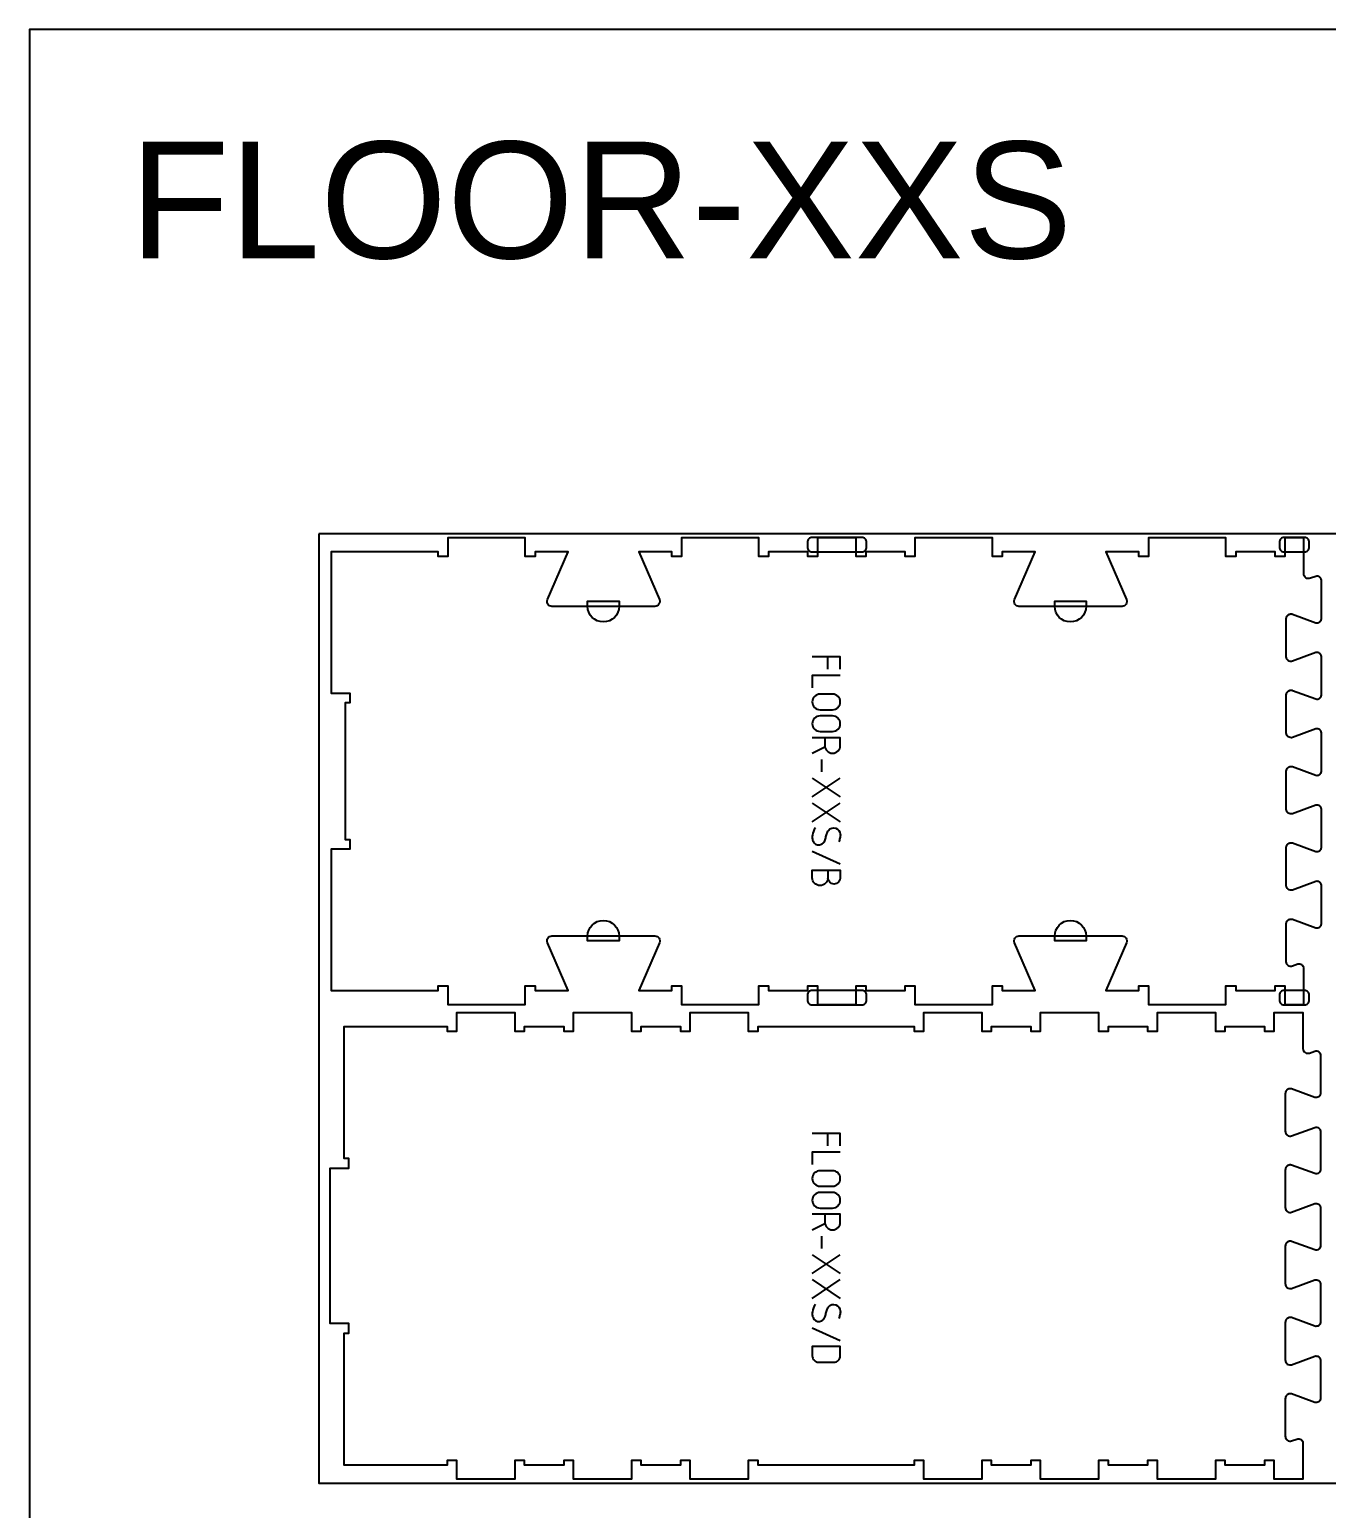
# Model space of a CAD drawing. Extents: x 0 to 12757, y 0 to 30003.
# Drawn here: x 0 to 1666, y 11963 to 13864 of the extents above; entities that cross this region are included whole.
import ezdxf

# ---------------------------------------------------------------- set-up
doc = ezdxf.new("R2010")
doc.units = 0
for name, color, linetype in [('0_SHEET_SPRUCEPLY_2440X122', 1, 'CONTINUOUS'), ('1_ANYTOOL_1MMDEEP_LABELS_S', 2, 'CONTINUOUS'), ('4_ANYTOOL_CUTTHROUGH_OUTSI', 5, 'CONTINUOUS'), ('5_ANYTOOL_HALF_MILL_9MM_IN', 70, 'CONTINUOUS'), ('DONOTCUT', 7, 'CONTINUOUS')]:
    doc.layers.add(name, color=color, linetype=linetype)
doc.styles.add('ARIAL', font='')
doc.styles.get('ARIAL').set_extended_font_data('Arial')

msp = doc.modelspace()

# ---------------------------------------------------------------- linework, layer by layer
at = {"layer": '0_SHEET_SPRUCEPLY_2440X122'}
msp.add_lwpolyline([(371.7, 13215.6), (371.7, 11995.6), (2811.7, 11995.6), (2811.7, 13215.6)], close=True, dxfattribs=at)
at = {"layer": '1_ANYTOOL_1MMDEEP_LABELS_S', "color": 2}
for points in [[(1041.4, 13041.6), (1041.4, 13057.6), (1005.4, 13057.6)], [(1025.4, 13041.6), (1025.4, 13057.6)], [(1041.4, 13033.6), (1005.4, 13033.6), (1005.4, 13017.6)], [(1005.4, 12933.6), (1021.6, 12941.7)], [(1017.4, 12925.6), (1017.4, 12909.6)], [(1005.4, 12901.6), (1041.4, 12877.6)], [(1005.4, 12877.6), (1041.4, 12901.6)], [(1005.4, 12869.6), (1041.4, 12845.6)], [(1005.4, 12845.6), (1041.4, 12869.6)], [(1005.4, 12807.6), (1041.4, 12791.6)], [(1041.4, 12429.2), (1041.4, 12445.2), (1005.4, 12445.2)], [(1025.4, 12429.2), (1025.4, 12445.2)], [(1041.4, 12421.2), (1005.4, 12421.2), (1005.4, 12405.2)], [(1005.4, 12321.2), (1021.6, 12329.3)], [(1017.4, 12313.2), (1017.4, 12297.2)], [(1005.4, 12289.2), (1041.4, 12265.2)], [(1005.4, 12265.2), (1041.4, 12289.2)], [(1005.4, 12257.2), (1041.4, 12233.2)], [(1005.4, 12233.2), (1041.4, 12257.2)], [(1005.4, 12195.2), (1041.4, 12179.2)]]:
    msp.add_lwpolyline(points, dxfattribs=at)
for points in [[(1015.4, 13009.6, 1), (1015.4, 12989.6), (1031.4, 12989.6, 1), (1031.4, 13009.6)], [(1015.4, 12981.6, 1), (1015.4, 12961.6), (1031.4, 12961.6, 1), (1031.4, 12981.6)], [(1015.4, 12397.2, 1), (1015.4, 12377.2), (1031.4, 12377.2, 1), (1031.4, 12397.2)], [(1015.4, 12369.2, 1), (1015.4, 12349.2), (1031.4, 12349.2, 1), (1031.4, 12369.2)], [(1041.4, 12159.2), (1041.4, 12171.2), (1005.4, 12171.2), (1005.4, 12159.2, 0.414214), (1013.4, 12151.2), (1033.4, 12151.2, 0.414214)]]:
    msp.add_lwpolyline(points, format="xyb", close=True, dxfattribs=at)
for points in [[(1021.4, 12953.6), (1021.4, 12943.6, 1), (1041.4, 12943.6), (1041.4, 12953.6), (1005.4, 12953.6)], [(1009.4, 12837.6, 0.136555), (1005.5, 12828.4, 0.071716), (1005.6, 12823.2, 0.133522), (1007.7, 12818.6, 0.344001), (1017.1, 12816.6, 0.153745), (1020.8, 12820, 0.071568), (1022.7, 12824.8, -0.00912), (1024, 12829.9, -0.090615), (1026.1, 12834.5, -0.340346), (1035.5, 12837.3, -0.284273), (1041.4, 12829.6, -0.092596), (1040.9, 12824.6, -0.017533), (1039.4, 12819.6)], [(1025.4, 12783.6), (1025.4, 12773.6, -1), (1005.4, 12773.6), (1005.4, 12783.6), (1041.4, 12783.6), (1041.4, 12773.6, -1), (1025.4, 12773.6)], [(1021.4, 12341.2), (1021.4, 12331.2, 1), (1041.4, 12331.2), (1041.4, 12341.2), (1005.4, 12341.2)], [(1009.4, 12225.2, 0.136555), (1005.5, 12216, 0.071716), (1005.6, 12210.8, 0.133522), (1007.7, 12206.2, 0.344001), (1017.1, 12204.2, 0.153745), (1020.8, 12207.6, 0.071568), (1022.7, 12212.4, -0.00912), (1024, 12217.5, -0.090615), (1026.1, 12222.1, -0.340346), (1035.5, 12224.9, -0.284273), (1041.4, 12217.2, -0.092596), (1040.9, 12212.2, -0.017533), (1039.4, 12207.2)]]:
    msp.add_lwpolyline(points, format="xyb", dxfattribs=at)
at = {"layer": '4_ANYTOOL_CUTTHROUGH_OUTSI', "color": 5}
for points in [[(1652.1, 13160.9), (1645.3, 13158.4, -0.522088), (1636.8, 13164.2), (1636.8, 13210.4), (1612.3, 13210.4), (1612.3, 13186.4), (1599.8, 13186.4), (1599.8, 13192.4), (1549.3, 13192.4), (1549.3, 13186.4), (1536.8, 13186.4), (1536.8, 13210.4), (1437.3, 13210.4), (1437.3, 13186.4), (1424.8, 13186.4), (1424.8, 13192.4), (1382.5, 13192.4), (1409, 13131.1), (1409, 13131.1, -0.539734), (1403.3, 13122.4), (1270.9, 13122.4, -0.539734), (1265.2, 13131.1), (1291.7, 13192.4), (1249.3, 13192.4), (1249.3, 13186.4), (1236.8, 13186.4), (1236.8, 13210.4), (1137.3, 13210.4), (1137.3, 13186.4), (1124.8, 13186.4), (1124.8, 13192.4), (1074.3, 13192.4), (1074.3, 13186.4), (1061.8, 13186.4), (1061.8, 13210.4), (1012.3, 13210.4), (1012.3, 13186.4), (999.8, 13186.4), (999.8, 13192.4), (949.3, 13192.4), (949.3, 13186.4), (936.8, 13186.4), (936.8, 13210.4), (837.3, 13210.4), (837.3, 13186.4), (824.8, 13186.4), (824.8, 13192.4), (782.5, 13192.4), (809, 13131.1), (809, 13131.1, -0.539734), (803.3, 13122.4), (670.9, 13122.4, -0.539734), (665.2, 13131.1), (691.7, 13192.4), (649.3, 13192.4), (649.3, 13186.4), (636.8, 13186.4), (636.8, 13210.4), (537.3, 13210.4), (537.3, 13186.4), (524.8, 13186.4), (524.8, 13192.4), (387.3, 13192.4), (387.3, 13010.9), (411.3, 13010.9), (411.3, 12998.4), (405.3, 12998.4), (405.3, 12822.9), (411.3, 12822.9), (411.3, 12810.4), (387.3, 12810.4), (387.3, 12628.9), (524.8, 12628.9), (524.8, 12634.9), (537.3, 12634.9), (537.3, 12610.9), (636.8, 12610.9), (636.8, 12634.9), (649.3, 12634.9), (649.3, 12628.9), (691.7, 12628.9), (665.2, 12690.1), (665.2, 12690.1, -0.539734), (670.9, 12698.9), (803.3, 12698.9, -0.539734), (809, 12690.1), (782.5, 12628.9), (824.8, 12628.9), (824.8, 12634.9), (837.3, 12634.9), (837.3, 12610.9), (936.8, 12610.9), (936.8, 12634.9), (949.3, 12634.9), (949.3, 12628.9), (999.8, 12628.9), (999.8, 12634.9), (1012.3, 12634.9), (1012.3, 12610.9), (1061.8, 12610.9), (1061.8, 12634.9), (1074.3, 12634.9), (1074.3, 12628.9), (1124.8, 12628.9), (1124.8, 12634.9), (1137.3, 12634.9), (1137.3, 12610.9), (1236.8, 12610.9), (1236.8, 12634.9), (1249.3, 12634.9), (1249.3, 12628.9), (1291.7, 12628.9), (1265.2, 12690.1), (1265.2, 12690.1, -0.539734), (1270.9, 12698.9), (1403.3, 12698.9, -0.539734), (1409, 12690.1), (1382.5, 12628.9), (1424.8, 12628.9), (1424.8, 12634.9), (1437.3, 12634.9), (1437.3, 12610.9), (1536.8, 12610.9), (1536.8, 12634.9), (1549.3, 12634.9), (1549.3, 12628.9), (1599.8, 12628.9), (1599.8, 12634.9), (1612.3, 12634.9), (1612.3, 12610.9), (1636.8, 12610.9), (1636.8, 12657), (1636.8, 12657, 0.522087), (1629.1, 12662.4), (1622.3, 12659.9), (1622.3, 12659.9), (1622.3, 12659.9, -0.237079), (1616.8, 12660.8), (1616.6, 12661), (1616.5, 12661.1), (1616.3, 12661.2), (1616.2, 12661.3), (1616.1, 12661.4), (1616, 12661.6), (1615.8, 12661.7), (1615.7, 12661.8), (1615.6, 12662), (1615.5, 12662.1), (1615.4, 12662.3), (1615.3, 12662.4), (1615.2, 12662.6), (1615.1, 12662.7), (1615, 12662.9), (1614.9, 12663.1), (1614.8, 12663.2), (1614.7, 12663.4), (1614.7, 12663.6), (1614.6, 12663.7), (1614.5, 12663.9), (1614.5, 12664.1), (1614.4, 12664.3), (1614.4, 12664.4), (1614.4, 12664.6), (1614.3, 12664.8), (1614.3, 12665), (1614.3, 12665.2), (1614.3, 12665.3), (1614.2, 12665.5), (1614.2, 12665.7), (1614.2, 12665.9), (1614.2, 12714.4), (1614.2, 12714.5), (1614.2, 12714.7), (1614.3, 12714.9), (1614.3, 12715.1), (1614.3, 12715.3), (1614.3, 12715.4), (1614.4, 12715.6), (1614.4, 12715.8), (1614.4, 12716), (1614.5, 12716.1), (1614.5, 12716.3), (1614.6, 12716.5), (1614.7, 12716.7), (1614.7, 12716.8), (1614.8, 12717), (1614.9, 12717.2), (1615, 12717.3), (1615.1, 12717.5), (1615.2, 12717.7), (1615.3, 12717.8), (1615.4, 12718), (1615.5, 12718.1), (1615.6, 12718.3), (1615.7, 12718.4), (1615.8, 12718.5), (1616, 12718.7), (1616.1, 12718.8), (1616.2, 12718.9), (1616.3, 12719.1), (1616.5, 12719.2), (1616.6, 12719.3), (1616.8, 12719.4), (1616.9, 12719.5), (1617, 12719.6), (1617.2, 12719.7), (1617.3, 12719.8), (1617.5, 12719.9), (1617.7, 12719.9), (1617.8, 12720), (1618, 12720.1), (1618.2, 12720.2), (1618.3, 12720.2), (1618.5, 12720.3), (1618.7, 12720.4), (1618.9, 12720.4), (1619, 12720.5), (1619.2, 12720.5), (1619.4, 12720.5), (1619.6, 12720.6), (1619.8, 12720.6), (1619.9, 12720.6), (1620.1, 12720.6), (1620.3, 12720.6), (1620.5, 12720.6), (1620.7, 12720.6), (1620.9, 12720.6), (1621.1, 12720.6), (1621.2, 12720.6), (1621.4, 12720.6), (1621.6, 12720.5), (1621.8, 12720.5), (1621.9, 12720.4), (1622.1, 12720.4), (1622.3, 12720.4), (1622.3, 12720.4), (1652.1, 12709.4), (1652.1, 12709.4, 0.236725), (1657.1, 12710.3), (1657.3, 12710.3), (1657.4, 12710.5), (1657.5, 12710.6), (1657.6, 12710.7), (1657.8, 12710.8), (1657.9, 12710.9), (1658, 12711), (1658.1, 12711.2), (1658.2, 12711.3), (1658.3, 12711.4), (1658.4, 12711.6), (1658.5, 12711.7), (1658.6, 12711.8), (1658.7, 12712), (1658.8, 12712.1), (1658.8, 12712.3), (1658.9, 12712.4), (1659, 12712.6), (1659.1, 12712.7), (1659.1, 12712.9), (1659.2, 12713.1), (1659.2, 12713.2), (1659.3, 12713.4), (1659.3, 12713.6), (1659.3, 12713.7), (1659.4, 12713.9), (1659.4, 12714), (1659.4, 12714.2), (1659.4, 12714.4), (1659.4, 12714.5), (1659.5, 12714.7), (1659.5, 12714.9), (1659.5, 12763.4), (1659.5, 12763.5), (1659.4, 12763.7), (1659.4, 12763.9), (1659.4, 12764), (1659.4, 12764.2), (1659.4, 12764.4), (1659.3, 12764.5), (1659.3, 12764.7), (1659.3, 12764.8), (1659.2, 12765), (1659.2, 12765.2), (1659.1, 12765.3), (1659.1, 12765.5), (1659, 12765.6), (1658.9, 12765.8), (1658.8, 12766), (1658.8, 12766.1), (1658.7, 12766.3), (1658.6, 12766.4), (1658.5, 12766.5), (1658.4, 12766.7), (1658.3, 12766.8), (1658.2, 12767), (1658.1, 12767.1), (1658, 12767.2), (1657.9, 12767.3), (1657.8, 12767.4), (1657.6, 12767.6), (1657.5, 12767.7), (1657.4, 12767.8), (1657.3, 12767.9), (1657.1, 12768, 0.236725), (1652.1, 12768.9), (1622.3, 12757.9), (1622.3, 12757.9), (1622.3, 12757.9, -0.237079), (1616.8, 12758.8), (1616.6, 12759), (1616.5, 12759.1), (1616.3, 12759.2), (1616.2, 12759.3), (1616.1, 12759.4), (1616, 12759.6), (1615.8, 12759.7), (1615.7, 12759.8), (1615.6, 12760), (1615.5, 12760.1), (1615.4, 12760.3), (1615.3, 12760.4), (1615.2, 12760.6), (1615.1, 12760.7), (1615, 12760.9), (1614.9, 12761.1), (1614.8, 12761.2), (1614.7, 12761.4), (1614.7, 12761.6), (1614.6, 12761.7), (1614.5, 12761.9), (1614.5, 12762.1), (1614.4, 12762.3), (1614.4, 12762.4), (1614.4, 12762.6), (1614.3, 12762.8), (1614.3, 12763), (1614.3, 12763.2), (1614.3, 12763.3), (1614.2, 12763.5), (1614.2, 12763.7), (1614.2, 12763.9), (1614.2, 12812.4), (1614.2, 12812.5), (1614.2, 12812.7), (1614.3, 12812.9), (1614.3, 12813.1), (1614.3, 12813.3), (1614.3, 12813.4), (1614.4, 12813.6), (1614.4, 12813.8), (1614.4, 12814), (1614.5, 12814.1), (1614.5, 12814.3), (1614.6, 12814.5), (1614.7, 12814.7), (1614.7, 12814.8), (1614.8, 12815), (1614.9, 12815.2), (1615, 12815.3), (1615.1, 12815.5), (1615.2, 12815.7), (1615.3, 12815.8), (1615.4, 12816), (1615.5, 12816.1), (1615.6, 12816.3), (1615.7, 12816.4), (1615.8, 12816.5), (1616, 12816.7), (1616.1, 12816.8), (1616.2, 12816.9), (1616.3, 12817.1), (1616.5, 12817.2), (1616.6, 12817.3), (1616.8, 12817.4), (1616.9, 12817.5), (1617, 12817.6), (1617.2, 12817.7), (1617.3, 12817.8), (1617.5, 12817.9), (1617.7, 12817.9), (1617.8, 12818), (1618, 12818.1), (1618.2, 12818.2), (1618.3, 12818.2), (1618.5, 12818.3), (1618.7, 12818.4), (1618.9, 12818.4), (1619, 12818.5), (1619.2, 12818.5), (1619.4, 12818.5), (1619.6, 12818.6), (1619.8, 12818.6), (1619.9, 12818.6), (1620.1, 12818.6), (1620.3, 12818.6), (1620.5, 12818.6), (1620.7, 12818.6), (1620.9, 12818.6), (1621.1, 12818.6), (1621.2, 12818.6), (1621.4, 12818.6), (1621.6, 12818.5), (1621.8, 12818.5), (1621.9, 12818.4), (1622.1, 12818.4), (1622.3, 12818.4), (1622.3, 12818.4), (1622.3, 12818.4), (1652.1, 12807.4), (1652.1, 12807.4, 0.236725), (1657.1, 12808.3), (1657.3, 12808.3), (1657.4, 12808.5), (1657.5, 12808.6), (1657.6, 12808.7), (1657.8, 12808.8), (1657.9, 12808.9), (1658, 12809), (1658.1, 12809.2), (1658.2, 12809.3), (1658.3, 12809.4), (1658.4, 12809.6), (1658.5, 12809.7), (1658.6, 12809.8), (1658.7, 12810), (1658.8, 12810.1), (1658.8, 12810.3), (1658.9, 12810.4), (1659, 12810.6), (1659.1, 12810.7), (1659.1, 12810.9), (1659.2, 12811.1), (1659.2, 12811.2), (1659.3, 12811.4), (1659.3, 12811.6), (1659.3, 12811.7), (1659.4, 12811.9), (1659.4, 12812), (1659.4, 12812.2), (1659.4, 12812.4), (1659.4, 12812.5), (1659.5, 12812.7), (1659.5, 12812.9), (1659.5, 12861.4), (1659.5, 12861.5), (1659.4, 12861.7), (1659.4, 12861.9), (1659.4, 12862), (1659.4, 12862.2), (1659.4, 12862.4), (1659.3, 12862.5), (1659.3, 12862.7), (1659.3, 12862.8), (1659.2, 12863), (1659.2, 12863.2), (1659.1, 12863.3), (1659.1, 12863.5), (1659, 12863.6), (1658.9, 12863.8), (1658.8, 12864), (1658.8, 12864.1), (1658.7, 12864.3), (1658.6, 12864.4), (1658.5, 12864.5), (1658.4, 12864.7), (1658.3, 12864.8), (1658.2, 12865), (1658.1, 12865.1), (1658, 12865.2), (1657.9, 12865.3), (1657.8, 12865.4), (1657.6, 12865.6), (1657.5, 12865.7), (1657.4, 12865.8), (1657.3, 12865.9), (1657.1, 12866, 0.236725), (1652.1, 12866.9), (1622.3, 12855.9), (1622.3, 12855.9), (1622.3, 12855.9, -0.237079), (1616.8, 12856.8), (1616.6, 12857), (1616.5, 12857.1), (1616.3, 12857.2), (1616.2, 12857.3), (1616.1, 12857.4), (1616, 12857.6), (1615.8, 12857.7), (1615.7, 12857.8), (1615.6, 12858), (1615.5, 12858.1), (1615.4, 12858.3), (1615.3, 12858.4), (1615.2, 12858.6), (1615.1, 12858.7), (1615, 12858.9), (1614.9, 12859.1), (1614.8, 12859.2), (1614.7, 12859.4), (1614.7, 12859.6), (1614.6, 12859.7), (1614.5, 12859.9), (1614.5, 12860.1), (1614.4, 12860.3), (1614.4, 12860.4), (1614.4, 12860.6), (1614.3, 12860.8), (1614.3, 12861), (1614.3, 12861.2), (1614.3, 12861.3), (1614.2, 12861.5), (1614.2, 12861.7), (1614.2, 12861.9), (1614.2, 12910.4), (1614.2, 12910.5), (1614.2, 12910.7), (1614.3, 12910.9), (1614.3, 12911.1), (1614.3, 12911.3), (1614.3, 12911.4), (1614.4, 12911.6), (1614.4, 12911.8), (1614.4, 12912), (1614.5, 12912.1), (1614.5, 12912.3), (1614.6, 12912.5), (1614.7, 12912.7), (1614.7, 12912.8), (1614.8, 12913), (1614.9, 12913.2), (1615, 12913.3), (1615.1, 12913.5), (1615.2, 12913.7), (1615.3, 12913.8), (1615.4, 12914), (1615.5, 12914.1), (1615.6, 12914.3), (1615.7, 12914.4), (1615.8, 12914.5), (1616, 12914.7), (1616.1, 12914.8), (1616.2, 12914.9), (1616.3, 12915.1), (1616.5, 12915.2), (1616.6, 12915.3), (1616.8, 12915.4), (1616.9, 12915.5), (1617, 12915.6), (1617.2, 12915.7), (1617.3, 12915.8), (1617.5, 12915.9), (1617.7, 12915.9), (1617.8, 12916), (1618, 12916.1), (1618.2, 12916.2), (1618.3, 12916.2), (1618.5, 12916.3), (1618.7, 12916.4), (1618.9, 12916.4), (1619, 12916.5), (1619.2, 12916.5), (1619.4, 12916.5), (1619.6, 12916.6), (1619.8, 12916.6), (1619.9, 12916.6), (1620.1, 12916.6), (1620.3, 12916.6), (1620.5, 12916.6), (1620.7, 12916.6), (1620.9, 12916.6), (1621.1, 12916.6), (1621.2, 12916.6), (1621.4, 12916.6), (1621.6, 12916.5), (1621.8, 12916.5), (1621.9, 12916.4), (1622.1, 12916.4), (1622.3, 12916.4), (1622.3, 12916.4), (1652.1, 12905.4), (1652.1, 12905.4, 0.236725), (1657.1, 12906.3), (1657.3, 12906.3), (1657.4, 12906.5), (1657.5, 12906.6), (1657.6, 12906.7), (1657.8, 12906.8), (1657.9, 12906.9), (1658, 12907), (1658.1, 12907.2), (1658.2, 12907.3), (1658.3, 12907.4), (1658.4, 12907.6), (1658.5, 12907.7), (1658.6, 12907.8), (1658.7, 12908), (1658.8, 12908.1), (1658.8, 12908.3), (1658.9, 12908.4), (1659, 12908.6), (1659.1, 12908.7), (1659.1, 12908.9), (1659.2, 12909.1), (1659.2, 12909.2), (1659.3, 12909.4), (1659.3, 12909.6), (1659.3, 12909.7), (1659.4, 12909.9), (1659.4, 12910), (1659.4, 12910.2), (1659.4, 12910.4), (1659.4, 12910.5), (1659.5, 12910.7), (1659.5, 12910.9), (1659.5, 12959.4), (1659.5, 12959.5), (1659.4, 12959.7), (1659.4, 12959.9), (1659.4, 12960), (1659.4, 12960.2), (1659.4, 12960.4), (1659.3, 12960.5), (1659.3, 12960.7), (1659.3, 12960.8), (1659.2, 12961), (1659.2, 12961.2), (1659.1, 12961.3), (1659.1, 12961.5), (1659, 12961.6), (1658.9, 12961.8), (1658.8, 12962), (1658.8, 12962.1), (1658.7, 12962.3), (1658.6, 12962.4), (1658.5, 12962.5), (1658.4, 12962.7), (1658.3, 12962.8), (1658.2, 12963), (1658.1, 12963.1), (1658, 12963.2), (1657.9, 12963.3), (1657.8, 12963.4), (1657.6, 12963.6), (1657.5, 12963.7), (1657.4, 12963.8), (1657.3, 12963.9), (1657.1, 12964, 0.236725), (1652.1, 12964.9), (1622.3, 12953.9), (1622.3, 12953.9), (1622.3, 12953.9, -0.237079), (1616.8, 12954.8), (1616.6, 12955), (1616.5, 12955.1), (1616.3, 12955.2), (1616.2, 12955.3), (1616.1, 12955.4), (1616, 12955.6), (1615.8, 12955.7), (1615.7, 12955.8), (1615.6, 12956), (1615.5, 12956.1), (1615.4, 12956.3), (1615.3, 12956.4), (1615.2, 12956.6), (1615.1, 12956.7), (1615, 12956.9), (1614.9, 12957.1), (1614.8, 12957.2), (1614.7, 12957.4), (1614.7, 12957.6), (1614.6, 12957.7), (1614.5, 12957.9), (1614.5, 12958.1), (1614.4, 12958.3), (1614.4, 12958.4), (1614.4, 12958.6), (1614.3, 12958.8), (1614.3, 12959), (1614.3, 12959.2), (1614.3, 12959.3), (1614.2, 12959.5), (1614.2, 12959.7), (1614.2, 12959.9), (1614.2, 13008.4), (1614.2, 13008.5), (1614.2, 13008.7), (1614.3, 13008.9), (1614.3, 13009.1), (1614.3, 13009.3), (1614.3, 13009.4), (1614.4, 13009.6), (1614.4, 13009.8), (1614.4, 13010), (1614.5, 13010.1), (1614.5, 13010.3), (1614.6, 13010.5), (1614.7, 13010.7), (1614.7, 13010.8), (1614.8, 13011), (1614.9, 13011.2), (1615, 13011.3), (1615.1, 13011.5), (1615.2, 13011.7), (1615.3, 13011.8), (1615.4, 13012), (1615.5, 13012.1), (1615.6, 13012.3), (1615.7, 13012.4), (1615.8, 13012.5), (1616, 13012.7), (1616.1, 13012.8), (1616.2, 13012.9), (1616.3, 13013.1), (1616.5, 13013.2), (1616.6, 13013.3), (1616.8, 13013.4), (1616.9, 13013.5), (1617, 13013.6), (1617.2, 13013.7), (1617.3, 13013.8), (1617.5, 13013.9), (1617.7, 13013.9), (1617.8, 13014), (1618, 13014.1), (1618.2, 13014.2), (1618.3, 13014.2), (1618.5, 13014.3), (1618.7, 13014.4), (1618.9, 13014.4), (1619, 13014.5), (1619.2, 13014.5), (1619.4, 13014.5), (1619.6, 13014.6), (1619.8, 13014.6), (1619.9, 13014.6), (1620.1, 13014.6), (1620.3, 13014.6), (1620.5, 13014.6), (1620.7, 13014.6), (1620.9, 13014.6), (1621.1, 13014.6), (1621.2, 13014.6), (1621.4, 13014.6), (1621.6, 13014.5), (1621.8, 13014.5), (1621.9, 13014.4), (1622.1, 13014.4), (1622.3, 13014.4), (1622.3, 13014.4), (1652.1, 13003.4), (1652.1, 13003.4, 0.236725), (1657.1, 13004.3), (1657.3, 13004.3), (1657.4, 13004.5), (1657.5, 13004.6), (1657.6, 13004.7), (1657.8, 13004.8), (1657.9, 13004.9), (1658, 13005), (1658.1, 13005.2), (1658.2, 13005.3), (1658.3, 13005.4), (1658.4, 13005.6), (1658.5, 13005.7), (1658.6, 13005.8), (1658.7, 13006), (1658.8, 13006.1), (1658.8, 13006.3), (1658.9, 13006.4), (1659, 13006.6), (1659.1, 13006.7), (1659.1, 13006.9), (1659.2, 13007.1), (1659.2, 13007.2), (1659.3, 13007.4), (1659.3, 13007.6), (1659.3, 13007.7), (1659.4, 13007.9), (1659.4, 13008), (1659.4, 13008.2), (1659.4, 13008.4), (1659.4, 13008.5), (1659.5, 13008.7), (1659.5, 13008.9), (1659.5, 13057.4), (1659.5, 13057.5), (1659.4, 13057.7), (1659.4, 13057.9), (1659.4, 13058), (1659.4, 13058.2), (1659.4, 13058.4), (1659.3, 13058.5), (1659.3, 13058.7), (1659.3, 13058.8), (1659.2, 13059), (1659.2, 13059.2), (1659.1, 13059.3), (1659.1, 13059.5), (1659, 13059.6), (1658.9, 13059.8), (1658.8, 13060), (1658.8, 13060.1), (1658.7, 13060.3), (1658.6, 13060.4), (1658.5, 13060.5), (1658.4, 13060.7), (1658.3, 13060.8), (1658.2, 13061), (1658.1, 13061.1), (1658, 13061.2), (1657.9, 13061.3), (1657.8, 13061.4), (1657.6, 13061.6), (1657.5, 13061.7), (1657.4, 13061.8), (1657.3, 13061.9), (1657.1, 13062, 0.236725), (1652.1, 13062.9), (1622.3, 13051.9), (1622.3, 13051.9), (1622.3, 13051.9, -0.237079), (1616.8, 13052.8), (1616.6, 13053), (1616.5, 13053.1), (1616.3, 13053.2), (1616.2, 13053.3), (1616.1, 13053.4), (1616, 13053.6), (1615.8, 13053.7), (1615.7, 13053.8), (1615.6, 13054), (1615.5, 13054.1), (1615.4, 13054.3), (1615.3, 13054.4), (1615.2, 13054.6), (1615.1, 13054.7), (1615, 13054.9), (1614.9, 13055.1), (1614.8, 13055.2), (1614.7, 13055.4), (1614.7, 13055.6), (1614.6, 13055.7), (1614.5, 13055.9), (1614.5, 13056.1), (1614.4, 13056.3), (1614.4, 13056.4), (1614.4, 13056.6), (1614.3, 13056.8), (1614.3, 13057), (1614.3, 13057.2), (1614.3, 13057.3), (1614.2, 13057.5), (1614.2, 13057.7), (1614.2, 13057.9), (1614.2, 13106.4), (1614.2, 13106.5), (1614.2, 13106.7), (1614.3, 13106.9), (1614.3, 13107.1), (1614.3, 13107.3), (1614.3, 13107.4), (1614.4, 13107.6), (1614.4, 13107.8), (1614.4, 13108), (1614.5, 13108.1), (1614.5, 13108.3), (1614.6, 13108.5), (1614.7, 13108.7), (1614.7, 13108.8), (1614.8, 13109), (1614.9, 13109.2), (1615, 13109.3), (1615.1, 13109.5), (1615.2, 13109.7), (1615.3, 13109.8), (1615.4, 13110), (1615.5, 13110.1), (1615.6, 13110.3), (1615.7, 13110.4), (1615.8, 13110.5), (1616, 13110.7), (1616.1, 13110.8), (1616.2, 13110.9), (1616.3, 13111.1), (1616.5, 13111.2), (1616.6, 13111.3), (1616.8, 13111.4), (1616.9, 13111.5), (1617, 13111.6), (1617.2, 13111.7), (1617.3, 13111.8), (1617.5, 13111.9), (1617.7, 13111.9), (1617.8, 13112), (1618, 13112.1), (1618.2, 13112.2), (1618.3, 13112.2), (1618.5, 13112.3), (1618.7, 13112.4), (1618.9, 13112.4), (1619, 13112.5), (1619.2, 13112.5), (1619.4, 13112.5), (1619.6, 13112.6), (1619.8, 13112.6), (1619.9, 13112.6), (1620.1, 13112.6), (1620.3, 13112.6), (1620.5, 13112.6), (1620.7, 13112.6), (1620.9, 13112.6), (1621.1, 13112.6), (1621.2, 13112.6), (1621.4, 13112.6), (1621.6, 13112.5), (1621.8, 13112.5), (1621.9, 13112.4), (1622.1, 13112.4), (1622.3, 13112.4), (1622.3, 13112.4), (1652.1, 13101.4), (1652.1, 13101.4, 0.236725), (1657.1, 13102.3), (1657.3, 13102.3), (1657.4, 13102.5), (1657.5, 13102.6), (1657.6, 13102.7), (1657.8, 13102.8), (1657.9, 13102.9), (1658, 13103), (1658.1, 13103.2), (1658.2, 13103.3), (1658.3, 13103.4), (1658.4, 13103.6), (1658.5, 13103.7), (1658.6, 13103.8), (1658.7, 13104), (1658.8, 13104.1), (1658.8, 13104.3), (1658.9, 13104.4), (1659, 13104.6), (1659.1, 13104.7), (1659.1, 13104.9), (1659.2, 13105.1), (1659.2, 13105.2), (1659.3, 13105.4), (1659.3, 13105.6), (1659.3, 13105.7), (1659.4, 13105.9), (1659.4, 13106), (1659.4, 13106.2), (1659.4, 13106.4), (1659.4, 13106.5), (1659.5, 13106.7), (1659.5, 13106.9), (1659.5, 13155.4), (1659.5, 13155.5), (1659.4, 13155.7), (1659.4, 13155.9), (1659.4, 13156), (1659.4, 13156.2), (1659.4, 13156.4), (1659.3, 13156.5), (1659.3, 13156.7), (1659.3, 13156.8), (1659.2, 13157), (1659.2, 13157.2), (1659.1, 13157.3), (1659.1, 13157.5), (1659, 13157.6), (1658.9, 13157.8), (1658.8, 13158), (1658.8, 13158.1), (1658.7, 13158.3), (1658.6, 13158.4), (1658.5, 13158.5), (1658.4, 13158.7), (1658.3, 13158.8), (1658.2, 13159), (1658.1, 13159.1), (1658, 13159.2), (1657.9, 13159.3), (1657.8, 13159.4), (1657.6, 13159.6), (1657.5, 13159.7), (1657.4, 13159.8), (1657.3, 13159.9), (1657.1, 13160, 0.236725)], [(1635.7, 12554.2, 0.522088), (1644.1, 12548.4), (1650.9, 12550.9, -0.236725), (1656, 12550), (1656.1, 12549.9), (1656.2, 12549.8), (1656.3, 12549.7), (1656.5, 12549.6), (1656.6, 12549.4), (1656.7, 12549.3), (1656.8, 12549.2), (1656.9, 12549.1), (1657, 12549), (1657.1, 12548.8), (1657.2, 12548.7), (1657.3, 12548.5), (1657.4, 12548.4), (1657.5, 12548.3), (1657.6, 12548.1), (1657.7, 12548), (1657.7, 12547.8), (1657.8, 12547.6), (1657.9, 12547.5), (1657.9, 12547.3), (1658, 12547.2), (1658, 12547), (1658.1, 12546.8), (1658.1, 12546.7), (1658.2, 12546.5), (1658.2, 12546.4), (1658.2, 12546.2), (1658.2, 12546), (1658.2, 12545.9), (1658.3, 12545.7), (1658.3, 12545.5), (1658.3, 12545.4), (1658.3, 12496.9), (1658.3, 12496.7), (1658.3, 12496.5), (1658.2, 12496.4), (1658.2, 12496.2), (1658.2, 12496), (1658.2, 12495.9), (1658.2, 12495.7), (1658.1, 12495.6), (1658.1, 12495.4), (1658, 12495.2), (1658, 12495.1), (1657.9, 12494.9), (1657.9, 12494.7), (1657.8, 12494.6), (1657.7, 12494.4), (1657.7, 12494.3), (1657.6, 12494.1), (1657.5, 12494), (1657.4, 12493.8), (1657.3, 12493.7), (1657.2, 12493.6), (1657.1, 12493.4), (1657, 12493.3), (1656.9, 12493.2), (1656.8, 12493), (1656.7, 12492.9), (1656.6, 12492.8), (1656.5, 12492.7), (1656.3, 12492.6), (1656.2, 12492.5), (1656.1, 12492.3), (1656, 12492.3, -0.236725), (1650.9, 12491.4), (1621.1, 12502.4), (1621.1, 12502.4), (1621.1, 12502.4), (1620.9, 12502.4), (1620.8, 12502.4), (1620.6, 12502.5), (1620.4, 12502.5), (1620.2, 12502.6), (1620, 12502.6), (1619.9, 12502.6), (1619.7, 12502.6), (1619.5, 12502.6), (1619.3, 12502.6), (1619.1, 12502.6), (1618.9, 12502.6), (1618.8, 12502.6), (1618.6, 12502.6), (1618.4, 12502.6), (1618.2, 12502.5), (1618, 12502.5), (1617.9, 12502.5), (1617.7, 12502.4), (1617.5, 12502.4), (1617.3, 12502.3), (1617.1, 12502.2), (1617, 12502.2), (1616.8, 12502.1), (1616.6, 12502), (1616.5, 12501.9), (1616.3, 12501.9), (1616.2, 12501.8), (1616, 12501.7), (1615.9, 12501.6), (1615.7, 12501.5), (1615.6, 12501.4), (1615.4, 12501.3), (1615.3, 12501.2), (1615.2, 12501.1), (1615, 12500.9), (1614.9, 12500.8), (1614.8, 12500.7), (1614.6, 12500.5), (1614.5, 12500.4), (1614.4, 12500.3), (1614.3, 12500.1), (1614.2, 12500), (1614.1, 12499.8), (1614, 12499.7), (1613.9, 12499.5), (1613.8, 12499.3), (1613.7, 12499.2), (1613.6, 12499), (1613.6, 12498.8), (1613.5, 12498.7), (1613.4, 12498.5), (1613.4, 12498.3), (1613.3, 12498.1), (1613.3, 12498), (1613.2, 12497.8), (1613.2, 12497.6), (1613.1, 12497.4), (1613.1, 12497.3), (1613.1, 12497.1), (1613.1, 12496.9), (1613.1, 12496.7), (1613, 12496.5), (1613, 12496.4), (1613, 12447.9), (1613, 12447.7), (1613.1, 12447.5), (1613.1, 12447.3), (1613.1, 12447.2), (1613.1, 12447), (1613.1, 12446.8), (1613.2, 12446.6), (1613.2, 12446.4), (1613.3, 12446.3), (1613.3, 12446.1), (1613.4, 12445.9), (1613.4, 12445.7), (1613.5, 12445.6), (1613.6, 12445.4), (1613.6, 12445.2), (1613.7, 12445.1), (1613.8, 12444.9), (1613.9, 12444.7), (1614, 12444.6), (1614.1, 12444.4), (1614.2, 12444.3), (1614.3, 12444.1), (1614.4, 12444), (1614.5, 12443.8), (1614.6, 12443.7), (1614.8, 12443.6), (1614.9, 12443.4), (1615, 12443.3), (1615.2, 12443.2), (1615.3, 12443.1), (1615.4, 12443), (1615.6, 12442.8, 0.237079), (1621.1, 12441.9), (1621.1, 12441.9), (1650.9, 12452.9), (1650.9, 12452.9, -0.236725), (1656, 12452), (1656.1, 12451.9), (1656.2, 12451.8), (1656.3, 12451.7), (1656.5, 12451.6), (1656.6, 12451.4), (1656.7, 12451.3), (1656.8, 12451.2), (1656.9, 12451.1), (1657, 12451), (1657.1, 12450.8), (1657.2, 12450.7), (1657.3, 12450.5), (1657.4, 12450.4), (1657.5, 12450.3), (1657.6, 12450.1), (1657.7, 12450), (1657.7, 12449.8), (1657.8, 12449.6), (1657.9, 12449.5), (1657.9, 12449.3), (1658, 12449.2), (1658, 12449), (1658.1, 12448.8), (1658.1, 12448.7), (1658.2, 12448.5), (1658.2, 12448.4), (1658.2, 12448.2), (1658.2, 12448), (1658.2, 12447.9), (1658.3, 12447.7), (1658.3, 12447.5), (1658.3, 12447.4), (1658.3, 12398.9), (1658.3, 12398.7), (1658.3, 12398.5), (1658.2, 12398.4), (1658.2, 12398.2), (1658.2, 12398), (1658.2, 12397.9), (1658.2, 12397.7), (1658.1, 12397.6), (1658.1, 12397.4), (1658, 12397.2), (1658, 12397.1), (1657.9, 12396.9), (1657.9, 12396.7), (1657.8, 12396.6), (1657.7, 12396.4), (1657.7, 12396.3), (1657.6, 12396.1), (1657.5, 12396), (1657.4, 12395.8), (1657.3, 12395.7), (1657.2, 12395.6), (1657.1, 12395.4), (1657, 12395.3), (1656.9, 12395.2), (1656.8, 12395), (1656.7, 12394.9), (1656.6, 12394.8), (1656.5, 12394.7), (1656.3, 12394.6), (1656.2, 12394.5), (1656.1, 12394.3), (1656, 12394.3, -0.236725), (1650.9, 12393.4), (1621.1, 12404.4), (1621.1, 12404.4), (1621.1, 12404.4), (1620.9, 12404.4), (1620.8, 12404.4), (1620.6, 12404.5), (1620.4, 12404.5), (1620.2, 12404.6), (1620, 12404.6), (1619.9, 12404.6), (1619.7, 12404.6), (1619.5, 12404.6), (1619.3, 12404.6), (1619.1, 12404.6), (1618.9, 12404.6), (1618.8, 12404.6), (1618.6, 12404.6), (1618.4, 12404.6), (1618.2, 12404.5), (1618, 12404.5), (1617.9, 12404.5), (1617.7, 12404.4), (1617.5, 12404.4), (1617.3, 12404.3), (1617.1, 12404.2), (1617, 12404.2), (1616.8, 12404.1), (1616.6, 12404), (1616.5, 12403.9), (1616.3, 12403.9), (1616.2, 12403.8), (1616, 12403.7), (1615.9, 12403.6), (1615.7, 12403.5), (1615.6, 12403.4), (1615.4, 12403.3), (1615.3, 12403.2), (1615.2, 12403.1), (1615, 12402.9), (1614.9, 12402.8), (1614.8, 12402.7), (1614.6, 12402.5), (1614.5, 12402.4), (1614.4, 12402.3), (1614.3, 12402.1), (1614.2, 12402), (1614.1, 12401.8), (1614, 12401.7), (1613.9, 12401.5), (1613.8, 12401.3), (1613.7, 12401.2), (1613.6, 12401), (1613.6, 12400.8), (1613.5, 12400.7), (1613.4, 12400.5), (1613.4, 12400.3), (1613.3, 12400.1), (1613.3, 12400), (1613.2, 12399.8), (1613.2, 12399.6), (1613.1, 12399.4), (1613.1, 12399.3), (1613.1, 12399.1), (1613.1, 12398.9), (1613.1, 12398.7), (1613, 12398.5), (1613, 12398.4), (1613, 12349.9), (1613, 12349.7), (1613.1, 12349.5), (1613.1, 12349.3), (1613.1, 12349.2), (1613.1, 12349), (1613.1, 12348.8), (1613.2, 12348.6), (1613.2, 12348.4), (1613.3, 12348.3), (1613.3, 12348.1), (1613.4, 12347.9), (1613.4, 12347.7), (1613.5, 12347.6), (1613.6, 12347.4), (1613.6, 12347.2), (1613.7, 12347.1), (1613.8, 12346.9), (1613.9, 12346.7), (1614, 12346.6), (1614.1, 12346.4), (1614.2, 12346.3), (1614.3, 12346.1), (1614.4, 12346), (1614.5, 12345.8), (1614.6, 12345.7), (1614.8, 12345.6), (1614.9, 12345.4), (1615, 12345.3), (1615.2, 12345.2), (1615.3, 12345.1), (1615.4, 12345), (1615.6, 12344.8, 0.237079), (1621.1, 12343.9), (1621.1, 12343.9), (1621.1, 12343.9), (1650.9, 12354.9), (1650.9, 12354.9, -0.236725), (1656, 12354), (1656.1, 12353.9), (1656.2, 12353.8), (1656.3, 12353.7), (1656.5, 12353.6), (1656.6, 12353.4), (1656.7, 12353.3), (1656.8, 12353.2), (1656.9, 12353.1), (1657, 12353), (1657.1, 12352.8), (1657.2, 12352.7), (1657.3, 12352.5), (1657.4, 12352.4), (1657.5, 12352.3), (1657.6, 12352.1), (1657.7, 12352), (1657.7, 12351.8), (1657.8, 12351.6), (1657.9, 12351.5), (1657.9, 12351.3), (1658, 12351.2), (1658, 12351), (1658.1, 12350.8), (1658.1, 12350.7), (1658.2, 12350.5), (1658.2, 12350.4), (1658.2, 12350.2), (1658.2, 12350), (1658.2, 12349.9), (1658.3, 12349.7), (1658.3, 12349.5), (1658.3, 12349.4), (1658.3, 12300.9), (1658.3, 12300.7), (1658.3, 12300.5), (1658.2, 12300.4), (1658.2, 12300.2), (1658.2, 12300), (1658.2, 12299.9), (1658.2, 12299.7), (1658.1, 12299.6), (1658.1, 12299.4), (1658, 12299.2), (1658, 12299.1), (1657.9, 12298.9), (1657.9, 12298.7), (1657.8, 12298.6), (1657.7, 12298.4), (1657.7, 12298.3), (1657.6, 12298.1), (1657.5, 12298), (1657.4, 12297.8), (1657.3, 12297.7), (1657.2, 12297.6), (1657.1, 12297.4), (1657, 12297.3), (1656.9, 12297.2), (1656.8, 12297), (1656.7, 12296.9), (1656.6, 12296.8), (1656.5, 12296.7), (1656.3, 12296.6), (1656.2, 12296.5), (1656.1, 12296.3), (1656, 12296.3, -0.236725), (1650.9, 12295.4), (1621.1, 12306.4), (1621.1, 12306.4), (1621.1, 12306.4), (1620.9, 12306.4), (1620.8, 12306.4), (1620.6, 12306.5), (1620.4, 12306.5), (1620.2, 12306.6), (1620, 12306.6), (1619.9, 12306.6), (1619.7, 12306.6), (1619.5, 12306.6), (1619.3, 12306.6), (1619.1, 12306.6), (1618.9, 12306.6), (1618.8, 12306.6), (1618.6, 12306.6), (1618.4, 12306.6), (1618.2, 12306.5), (1618, 12306.5), (1617.9, 12306.5), (1617.7, 12306.4), (1617.5, 12306.4), (1617.3, 12306.3), (1617.1, 12306.2), (1617, 12306.2), (1616.8, 12306.1), (1616.6, 12306), (1616.5, 12305.9), (1616.3, 12305.9), (1616.2, 12305.8), (1616, 12305.7), (1615.9, 12305.6), (1615.7, 12305.5), (1615.6, 12305.4), (1615.4, 12305.3), (1615.3, 12305.2), (1615.2, 12305.1), (1615, 12304.9), (1614.9, 12304.8), (1614.8, 12304.7), (1614.6, 12304.5), (1614.5, 12304.4), (1614.4, 12304.3), (1614.3, 12304.1), (1614.2, 12304), (1614.1, 12303.8), (1614, 12303.7), (1613.9, 12303.5), (1613.8, 12303.3), (1613.7, 12303.2), (1613.6, 12303), (1613.6, 12302.8), (1613.5, 12302.7), (1613.4, 12302.5), (1613.4, 12302.3), (1613.3, 12302.1), (1613.3, 12302), (1613.2, 12301.8), (1613.2, 12301.6), (1613.1, 12301.4), (1613.1, 12301.3), (1613.1, 12301.1), (1613.1, 12300.9), (1613.1, 12300.7), (1613, 12300.5), (1613, 12300.4), (1613, 12251.9), (1613, 12251.7), (1613.1, 12251.5), (1613.1, 12251.3), (1613.1, 12251.2), (1613.1, 12251), (1613.1, 12250.8), (1613.2, 12250.6), (1613.2, 12250.4), (1613.3, 12250.3), (1613.3, 12250.1), (1613.4, 12249.9), (1613.4, 12249.7), (1613.5, 12249.6), (1613.6, 12249.4), (1613.6, 12249.2), (1613.7, 12249.1), (1613.8, 12248.9), (1613.9, 12248.7), (1614, 12248.6), (1614.1, 12248.4), (1614.2, 12248.3), (1614.3, 12248.1), (1614.4, 12248), (1614.5, 12247.8), (1614.6, 12247.7), (1614.8, 12247.6), (1614.9, 12247.4), (1615, 12247.3), (1615.2, 12247.2), (1615.3, 12247.1), (1615.4, 12247), (1615.6, 12246.8, 0.237079), (1621.1, 12245.9), (1621.1, 12245.9), (1650.9, 12256.9), (1650.9, 12256.9, -0.236725), (1656, 12256), (1656.1, 12255.9), (1656.2, 12255.8), (1656.3, 12255.7), (1656.5, 12255.6), (1656.6, 12255.4), (1656.7, 12255.3), (1656.8, 12255.2), (1656.9, 12255.1), (1657, 12255), (1657.1, 12254.8), (1657.2, 12254.7), (1657.3, 12254.5), (1657.4, 12254.4), (1657.5, 12254.3), (1657.6, 12254.1), (1657.7, 12254), (1657.7, 12253.8), (1657.8, 12253.6), (1657.9, 12253.5), (1657.9, 12253.3), (1658, 12253.2), (1658, 12253), (1658.1, 12252.8), (1658.1, 12252.7), (1658.2, 12252.5), (1658.2, 12252.4), (1658.2, 12252.2), (1658.2, 12252), (1658.2, 12251.9), (1658.3, 12251.7), (1658.3, 12251.5), (1658.3, 12251.4), (1658.3, 12202.9), (1658.3, 12202.7), (1658.3, 12202.5), (1658.2, 12202.4), (1658.2, 12202.2), (1658.2, 12202), (1658.2, 12201.9), (1658.2, 12201.7), (1658.1, 12201.6), (1658.1, 12201.4), (1658, 12201.2), (1658, 12201.1), (1657.9, 12200.9), (1657.9, 12200.7), (1657.8, 12200.6), (1657.7, 12200.4), (1657.7, 12200.3), (1657.6, 12200.1), (1657.5, 12200), (1657.4, 12199.8), (1657.3, 12199.7), (1657.2, 12199.6), (1657.1, 12199.4), (1657, 12199.3), (1656.9, 12199.2), (1656.8, 12199), (1656.7, 12198.9), (1656.6, 12198.8), (1656.5, 12198.7), (1656.3, 12198.6), (1656.2, 12198.5), (1656.1, 12198.3), (1656, 12198.3, -0.236725), (1650.9, 12197.4), (1621.1, 12208.4), (1621.1, 12208.4), (1621.1, 12208.4), (1620.9, 12208.4), (1620.8, 12208.4), (1620.6, 12208.5), (1620.4, 12208.5), (1620.2, 12208.6), (1620, 12208.6), (1619.9, 12208.6), (1619.7, 12208.6), (1619.5, 12208.6), (1619.3, 12208.6), (1619.1, 12208.6), (1618.9, 12208.6), (1618.8, 12208.6), (1618.6, 12208.6), (1618.4, 12208.6), (1618.2, 12208.5), (1618, 12208.5), (1617.9, 12208.5), (1617.7, 12208.4), (1617.5, 12208.4), (1617.3, 12208.3), (1617.1, 12208.2), (1617, 12208.2), (1616.8, 12208.1), (1616.6, 12208), (1616.5, 12207.9), (1616.3, 12207.9), (1616.2, 12207.8), (1616, 12207.7), (1615.9, 12207.6), (1615.7, 12207.5), (1615.6, 12207.4), (1615.4, 12207.3), (1615.3, 12207.2), (1615.2, 12207.1), (1615, 12206.9), (1614.9, 12206.8), (1614.8, 12206.7), (1614.6, 12206.5), (1614.5, 12206.4), (1614.4, 12206.3), (1614.3, 12206.1), (1614.2, 12206), (1614.1, 12205.8), (1614, 12205.7), (1613.9, 12205.5), (1613.8, 12205.3), (1613.7, 12205.2), (1613.6, 12205), (1613.6, 12204.8), (1613.5, 12204.7), (1613.4, 12204.5), (1613.4, 12204.3), (1613.3, 12204.1), (1613.3, 12204), (1613.2, 12203.8), (1613.2, 12203.6), (1613.1, 12203.4), (1613.1, 12203.3), (1613.1, 12203.1), (1613.1, 12202.9), (1613.1, 12202.7), (1613, 12202.5), (1613, 12202.4), (1613, 12153.9), (1613, 12153.7), (1613.1, 12153.5), (1613.1, 12153.3), (1613.1, 12153.2), (1613.1, 12153), (1613.1, 12152.8), (1613.2, 12152.6), (1613.2, 12152.4), (1613.3, 12152.3), (1613.3, 12152.1), (1613.4, 12151.9), (1613.4, 12151.7), (1613.5, 12151.6), (1613.6, 12151.4), (1613.6, 12151.2), (1613.7, 12151.1), (1613.8, 12150.9), (1613.9, 12150.7), (1614, 12150.6), (1614.1, 12150.4), (1614.2, 12150.3), (1614.3, 12150.1), (1614.4, 12150), (1614.5, 12149.8), (1614.6, 12149.7), (1614.8, 12149.6), (1614.9, 12149.4), (1615, 12149.3), (1615.2, 12149.2), (1615.3, 12149.1), (1615.4, 12149), (1615.6, 12148.8, 0.237079), (1621.1, 12147.9), (1621.1, 12147.9), (1650.9, 12158.9), (1650.9, 12158.9, -0.236725), (1656, 12158), (1656.1, 12157.9), (1656.2, 12157.8), (1656.3, 12157.7), (1656.5, 12157.6), (1656.6, 12157.4), (1656.7, 12157.3), (1656.8, 12157.2), (1656.9, 12157.1), (1657, 12157), (1657.1, 12156.8), (1657.2, 12156.7), (1657.3, 12156.5), (1657.4, 12156.4), (1657.5, 12156.3), (1657.6, 12156.1), (1657.7, 12156), (1657.7, 12155.8), (1657.8, 12155.6), (1657.9, 12155.5), (1657.9, 12155.3), (1658, 12155.2), (1658, 12155), (1658.1, 12154.8), (1658.1, 12154.7), (1658.2, 12154.5), (1658.2, 12154.4), (1658.2, 12154.2), (1658.2, 12154), (1658.2, 12153.9), (1658.3, 12153.7), (1658.3, 12153.5), (1658.3, 12153.4), (1658.3, 12104.9), (1658.3, 12104.7), (1658.3, 12104.5), (1658.2, 12104.4), (1658.2, 12104.2), (1658.2, 12104), (1658.2, 12103.9), (1658.2, 12103.7), (1658.1, 12103.6), (1658.1, 12103.4), (1658, 12103.2), (1658, 12103.1), (1657.9, 12102.9), (1657.9, 12102.7), (1657.8, 12102.6), (1657.7, 12102.4), (1657.7, 12102.3), (1657.6, 12102.1), (1657.5, 12102), (1657.4, 12101.8), (1657.3, 12101.7), (1657.2, 12101.6), (1657.1, 12101.4), (1657, 12101.3), (1656.9, 12101.2), (1656.8, 12101), (1656.7, 12100.9), (1656.6, 12100.8), (1656.5, 12100.7), (1656.3, 12100.6), (1656.2, 12100.5), (1656.1, 12100.3), (1656, 12100.3, -0.236725), (1650.9, 12099.4), (1621.1, 12110.4), (1621.1, 12110.4), (1621.1, 12110.4), (1620.9, 12110.4), (1620.8, 12110.4), (1620.6, 12110.5), (1620.4, 12110.5), (1620.2, 12110.6), (1620, 12110.6), (1619.9, 12110.6), (1619.7, 12110.6), (1619.5, 12110.6), (1619.3, 12110.6), (1619.1, 12110.6), (1618.9, 12110.6), (1618.8, 12110.6), (1618.6, 12110.6), (1618.4, 12110.6), (1618.2, 12110.5), (1618, 12110.5), (1617.9, 12110.5), (1617.7, 12110.4), (1617.5, 12110.4), (1617.3, 12110.3), (1617.1, 12110.2), (1617, 12110.2), (1616.8, 12110.1), (1616.6, 12110), (1616.5, 12109.9), (1616.3, 12109.9), (1616.2, 12109.8), (1616, 12109.7), (1615.9, 12109.6), (1615.7, 12109.5), (1615.6, 12109.4), (1615.4, 12109.3), (1615.3, 12109.2), (1615.2, 12109.1), (1615, 12108.9), (1614.9, 12108.8), (1614.8, 12108.7), (1614.6, 12108.5), (1614.5, 12108.4), (1614.4, 12108.3), (1614.3, 12108.1), (1614.2, 12108), (1614.1, 12107.8), (1614, 12107.7), (1613.9, 12107.5), (1613.8, 12107.3), (1613.7, 12107.2), (1613.6, 12107), (1613.6, 12106.8), (1613.5, 12106.7), (1613.4, 12106.5), (1613.4, 12106.3), (1613.3, 12106.1), (1613.3, 12106), (1613.2, 12105.8), (1613.2, 12105.6), (1613.1, 12105.4), (1613.1, 12105.3), (1613.1, 12105.1), (1613.1, 12104.9), (1613.1, 12104.7), (1613, 12104.5), (1613, 12104.4), (1613, 12055.9), (1613, 12055.7), (1613.1, 12055.5), (1613.1, 12055.3), (1613.1, 12055.2), (1613.1, 12055), (1613.1, 12054.8), (1613.2, 12054.6), (1613.2, 12054.4), (1613.3, 12054.3), (1613.3, 12054.1), (1613.4, 12053.9), (1613.4, 12053.7), (1613.5, 12053.6), (1613.6, 12053.4), (1613.6, 12053.2), (1613.7, 12053.1), (1613.8, 12052.9), (1613.9, 12052.7), (1614, 12052.6), (1614.1, 12052.4), (1614.2, 12052.3), (1614.3, 12052.1), (1614.4, 12052), (1614.5, 12051.8), (1614.6, 12051.7), (1614.8, 12051.6), (1614.9, 12051.4), (1615, 12051.3), (1615.2, 12051.2), (1615.3, 12051.1), (1615.4, 12051), (1615.6, 12050.8, 0.237079), (1621.1, 12049.9), (1621.1, 12049.9), (1627.9, 12052.4), (1627.9, 12052.4, -0.522087), (1635.7, 12047), (1635.7, 12000.9), (1598.7, 12000.9), (1598.7, 12024.9), (1586.2, 12024.9), (1586.2, 12018.9), (1535.7, 12018.9), (1535.7, 12024.9), (1523.2, 12024.9), (1523.2, 12000.9), (1448.7, 12000.9), (1448.7, 12024.9), (1436.2, 12024.9), (1436.2, 12018.9), (1385.7, 12018.9), (1385.7, 12024.9), (1373.2, 12024.9), (1373.2, 12000.9), (1298.7, 12000.9), (1298.7, 12024.9), (1286.2, 12024.9), (1286.2, 12018.9), (1235.7, 12018.9), (1235.7, 12024.9), (1223.2, 12024.9), (1223.2, 12000.9), (1148.7, 12000.9), (1148.7, 12024.9), (1136.2, 12024.9), (1136.2, 12018.9), (935.7, 12018.9), (935.7, 12024.9), (923.2, 12024.9), (923.2, 12000.9), (848.7, 12000.9), (848.7, 12024.9), (836.2, 12024.9), (836.2, 12018.9), (785.7, 12018.9), (785.7, 12024.9), (773.2, 12024.9), (773.2, 12000.9), (698.7, 12000.9), (698.7, 12024.9), (686.2, 12024.9), (686.2, 12018.9), (635.7, 12018.9), (635.7, 12024.9), (623.2, 12024.9), (623.2, 12000.9), (548.7, 12000.9), (548.7, 12024.9), (536.2, 12024.9), (536.2, 12018.9), (404.2, 12018.9), (404.2, 12188.4), (410.2, 12188.4), (410.2, 12200.9), (386.2, 12200.9), (386.2, 12400.4), (410.2, 12400.4), (410.2, 12412.9), (404.2, 12412.9), (404.2, 12582.4), (536.2, 12582.4), (536.2, 12576.4), (548.7, 12576.4), (548.7, 12600.4), (623.2, 12600.4), (623.2, 12576.4), (635.7, 12576.4), (635.7, 12582.4), (686.2, 12582.4), (686.2, 12576.4), (698.7, 12576.4), (698.7, 12600.4), (773.2, 12600.4), (773.2, 12576.4), (785.7, 12576.4), (785.7, 12582.4), (836.2, 12582.4), (836.2, 12576.4), (848.7, 12576.4), (848.7, 12600.4), (923.2, 12600.4), (923.2, 12576.4), (935.7, 12576.4), (935.7, 12582.4), (1136.2, 12582.4), (1136.2, 12576.4), (1148.7, 12576.4), (1148.7, 12600.4), (1223.2, 12600.4), (1223.2, 12576.4), (1235.7, 12576.4), (1235.7, 12582.4), (1286.2, 12582.4), (1286.2, 12576.4), (1298.7, 12576.4), (1298.7, 12600.4), (1373.2, 12600.4), (1373.2, 12576.4), (1385.7, 12576.4), (1385.7, 12582.4), (1436.2, 12582.4), (1436.2, 12576.4), (1448.7, 12576.4), (1448.7, 12600.4), (1523.2, 12600.4), (1523.2, 12576.4), (1535.7, 12576.4), (1535.7, 12582.4), (1586.2, 12582.4), (1586.2, 12576.4), (1598.7, 12576.4), (1598.7, 12600.4), (1635.7, 12600.4), (1635.7, 12554.2)]]:
    msp.add_lwpolyline(points, format="xyb", close=True, dxfattribs=at)
at = {"layer": '5_ANYTOOL_HALF_MILL_9MM_IN', "color": 3}
for points in [[(1005.2, 13210.9, 0.414214), (999.2, 13204.9), (999.2, 13198.4, 0.414214), (1005.2, 13192.4), (1069, 13192.4, 0.414214), (1075, 13198.4), (1075, 13204.9, 0.414214), (1069, 13210.9)], [(1611.5, 13210.9, 0.414214), (1605.5, 13204.9), (1605.5, 13198.4, 0.414214), (1611.5, 13192.4), (1637.7, 13192.4, 0.414214), (1643.7, 13198.4), (1643.7, 13204.9, 0.414214), (1637.7, 13210.9)], [(757.3, 13122.6, -1), (716.8, 13122.6), (716.8, 13122.9), (716.8, 13128.9), (757.3, 13128.9), (757.3, 13122.9), (757.3, 13122.6)], [(1357.3, 13122.6, -1), (1316.8, 13122.6), (1316.8, 13122.9), (1316.8, 13128.9), (1357.3, 13128.9), (1357.3, 13122.9), (1357.3, 13122.6)], [(716.8, 12698.6, -1), (757.3, 12698.6), (757.3, 12698.4), (757.3, 12692.4), (716.8, 12692.4), (716.8, 12698.4), (716.8, 12698.6)], [(1316.8, 12698.6, -1), (1357.3, 12698.6), (1357.3, 12698.4), (1357.3, 12692.4), (1316.8, 12692.4), (1316.8, 12698.4), (1316.8, 12698.6)], [(1005.2, 12628.9, 0.414214), (999.2, 12622.9), (999.2, 12616.4, 0.414214), (1005.2, 12610.4), (1069, 12610.4, 0.414214), (1075, 12616.4), (1075, 12622.9, 0.414214), (1069, 12628.9)], [(1611.5, 12628.9, 0.414214), (1605.5, 12622.9), (1605.5, 12616.4, 0.414214), (1611.5, 12610.4), (1637.7, 12610.4, 0.414214), (1643.7, 12616.4), (1643.7, 12622.9, 0.414214), (1637.7, 12628.9)]]:
    msp.add_lwpolyline(points, format="xyb", close=True, dxfattribs=at)
at = {"layer": 'DONOTCUT'}
msp.add_lwpolyline([(0, 0), (3183.4, 0), (3183.4, 13863.5), (0, 13863.5)], close=True, dxfattribs=at)

# ---------------------------------------------------------------- texts
at = {"layer": 'DONOTCUT', "insert": (128.7, 13719.6, 0), "char_height": 150, "width": 2690.217, "attachment_point": 1, "style": 'ARIAL'}
msp.add_mtext('FLOOR-XXS', dxfattribs=at)

doc.saveas('drawing.dxf')
